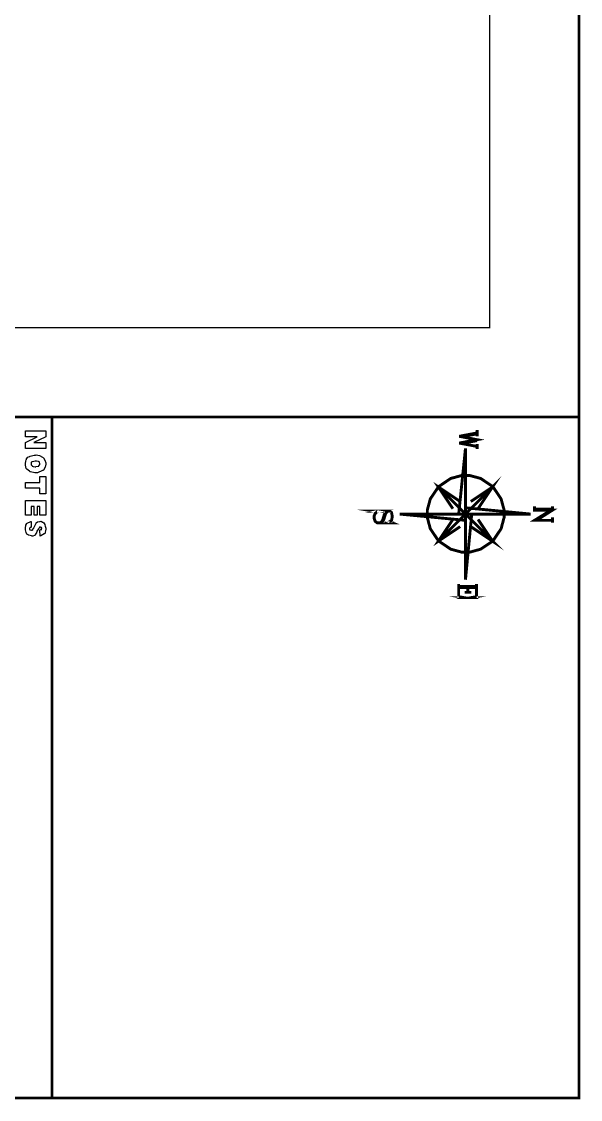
# Model space of a CAD drawing. Extents: x 0.2 to 11.6, y 0 to 16.4.
# Drawn here: x 9.628 to 11.557, y 0.043 to 3.763 of the extents above; entities that cross this region are included whole.
import ezdxf

# ---------------------------------------------------------------- set-up
doc = ezdxf.new("R2010")
doc.units = 0
doc.header["$MEASUREMENT"] = 0

msp = doc.modelspace()

# ---------------------------------------------------------------- linework, layer by layer
at = {"color": 0}
for points, const_width in [([(11.5517, 0.04834), (11.5517, 16.4), (0.183322, 16.4), (0.183322, 0.04834), (11.5517, 0.04834)], 0.01), ([(0.491644, 16.0917), (11.2433, 16.0917), (11.2433, 2.70665), (0.491644, 2.70665), (0.491644, 16.0917)], 0.005), ([(11.1608, 1.93164), (11.1737, 1.93164), (11.2124, 1.94211), (11.2546, 1.97049), (11.2829, 2.01264), (11.2933, 2.05132), (11.2933, 2.06418), (11.2933, 2.0771), (11.2829, 2.11578), (11.2546, 2.15788), (11.2124, 2.18631), (11.1737, 2.19667), (11.1608, 2.19667), (11.1479, 2.19667), (11.1093, 2.18631), (11.0672, 2.15788), (11.0387, 2.11578), (11.0283, 2.0771), (11.0283, 2.06418), (11.0283, 2.05132), (11.0387, 2.01264), (11.0672, 1.97049), (11.1093, 1.94211), (11.1479, 1.93164), (11.1608, 1.93164)], 0.01)]:
    msp.add_lwpolyline(points, close=True, dxfattribs=dict(at, const_width=const_width))
at = {"color": 0, "const_width": 0.01}
for points in [[(0.183322, 2.39833), (11.5517, 2.39833)], [(9.73335, 2.39833), (9.73335, 0.04834)], [(11.2, 2.34332), (11.1383, 2.33165)], [(11.2, 2.34), (11.1533, 2.33165)], [(11.2, 2.35335), (11.2, 2.33165)], [(11.1383, 2.33165), (11.2, 2.31999), (11.1383, 2.30832)], [(11.2, 2.29665), (11.1383, 2.30832)], [(11.2, 2.31668), (11.1533, 2.30832)], [(11.2, 2.30501), (11.2, 2.28836)], [(11.16, 2.28999), (11.1367, 2.06332)], [(11.16, 2.28999), (11.16, 1.83664)], [(11.0667, 1.97), (11.2533, 2.15668), (11.2033, 2.08165)], [(11.1166, 2.08165), (11.0667, 2.15668), (11.1417, 2.10667)], [(11.1783, 2.02001), (11.2533, 1.97), (11.0667, 2.15668)], [(11.2533, 2.15668), (11.1783, 2.10667)], [(11.385, 2.06332), (11.16, 2.08501)], [(11.3983, 2.09), (11.3983, 2.07167)], [(11.3983, 2.08003), (11.46, 2.08003)], [(11.46, 2.09), (11.46, 2.07667)], [(10.8933, 2.07335), (10.8867, 2.06836), (10.8834, 2.06168), (10.8783, 2.04497), (10.875, 2.03836), (10.8717, 2.03668), (10.8666, 2.03331), (10.855, 2.03331), (10.8483, 2.03836), (10.845, 2.04833), (10.845, 2.05664), (10.8483, 2.065), (10.855, 2.07167), (10.8633, 2.07335), (10.845, 2.07335), (10.855, 2.07167)], [(10.8983, 2.03668), (10.9067, 2.03331), (10.89, 2.03331), (10.8983, 2.03668), (10.905, 2.04167), (10.9067, 2.05003), (10.9067, 2.06), (10.905, 2.06836), (10.8983, 2.07335), (10.8933, 2.07335), (10.8867, 2.07167), (10.8834, 2.06836), (10.88, 2.06168), (10.875, 2.04497), (10.8717, 2.03836), (10.8666, 2.03331)], [(10.9333, 2.06332), (11.385, 2.06332)], [(10.9333, 2.06332), (11.16, 2.04167)], [(11.1417, 2.02001), (11.0667, 1.97), (11.1166, 2.04497)], [(11.16, 1.83664), (11.1816, 2.06332)], [(11.2533, 1.97), (11.2033, 2.04497)], [(11.455, 2.07667), (11.3983, 2.04167), (11.46, 2.04167)], [(11.3983, 2.07667), (11.46, 2.07667), (11.405, 2.04167)], [(11.46, 2.05165), (11.46, 2.03331)], [(11.1367, 1.82167), (11.1367, 1.77501), (11.155, 1.77501), (11.1367, 1.77832)], [(11.1983, 1.82167), (11.1983, 1.77501), (11.18, 1.77501), (11.1983, 1.77832)], [(11.1367, 1.81332), (11.1983, 1.81332)], [(11.1983, 1.81), (11.1367, 1.81)], [(11.18, 1.79335), (11.1567, 1.79335)], [(11.1683, 1.81), (11.1683, 1.79335)]]:
    msp.add_lwpolyline(points, dxfattribs=at)
at = {"color": 0}
for points in [[(9.71197, 2.35004), (9.71197, 2.33008), (9.67074, 2.3099), (9.71197, 2.3099), (9.71197, 2.28971), (9.64165, 2.28971), (9.64165, 2.3099), (9.68267, 2.32986), (9.64165, 2.32986), (9.64165, 2.35004), (9.71197, 2.35004)], [(9.67681, 2.26639), (9.67899, 2.26725), (9.6906, 2.26574), (9.70111, 2.25987), (9.70264, 2.25857), (9.70378, 2.2576), (9.70899, 2.24957), (9.71197, 2.23975), (9.71197, 2.23643), (9.71192, 2.23503), (9.70958, 2.2251), (9.70438, 2.21539), (9.70285, 2.21408), (9.7009, 2.21332), (9.68317, 2.20606), (9.67725, 2.20606), (9.67464, 2.20617), (9.65901, 2.20899), (9.65771, 2.20953), (9.65631, 2.21104), (9.64654, 2.21843), (9.64578, 2.21951), (9.64475, 2.22071), (9.64165, 2.23188), (9.64165, 2.23557), (9.64165, 2.23828), (9.64258, 2.24636), (9.64475, 2.25097), (9.64535, 2.25206), (9.64567, 2.25396), (9.64963, 2.25917), (9.65554, 2.26183), (9.65685, 2.26247), (9.6581, 2.26313), (9.67215, 2.26639), (9.67681, 2.26639)], [(9.67681, 2.24621), (9.67486, 2.24642), (9.66575, 2.24403), (9.6651, 2.2436), (9.66417, 2.2436), (9.66129, 2.2411), (9.66163, 2.23747), (9.66163, 2.23622), (9.66163, 2.23622), (9.66174, 2.23356), (9.66456, 2.22928), (9.6651, 2.22885), (9.6651, 2.22885), (9.66872, 2.22765), (9.67529, 2.22624), (9.67746, 2.22624), (9.67806, 2.22694), (9.68778, 2.22862), (9.68832, 2.22906), (9.68847, 2.22999), (9.69179, 2.23486), (9.69179, 2.23643), (9.69125, 2.23779), (9.68989, 2.24197), (9.68875, 2.24328), (9.68832, 2.2436), (9.68733, 2.24447), (9.67947, 2.24621), (9.67681, 2.24621)], [(9.71197, 2.19271), (9.71197, 2.1326), (9.69179, 2.1326), (9.69179, 2.15256), (9.64165, 2.15256), (9.64165, 2.17275), (9.69179, 2.17275), (9.69179, 2.19271), (9.71197, 2.19271)], [(9.71197, 2.11019), (9.71197, 2.06006), (9.69179, 2.06006), (9.69179, 2.09), (9.68181, 2.09), (9.68181, 2.06006), (9.67182, 2.06006), (9.67182, 2.09), (9.66163, 2.09), (9.66163, 2.06006), (9.64165, 2.06006), (9.64165, 2.11019), (9.71197, 2.11019)], [(9.66118, 2.03765), (9.66163, 2.01747), (9.66081, 2.01764), (9.65815, 2.01654), (9.65793, 2.01639), (9.65739, 2.01639), (9.65576, 2.01297), (9.65576, 2.01183), (9.65576, 2.01183), (9.65739, 2.009), (9.65771, 2.00879), (9.65771, 2.00879), (9.66129, 2.00749), (9.66249, 2.00749), (9.66249, 2.00786), (9.66407, 2.00922), (9.66672, 2.00803), (9.66704, 2.00814), (9.66672, 2.00879), (9.66758, 2.01187), (9.67068, 2.01465), (9.67096, 2.01574), (9.67133, 2.01807), (9.67833, 2.03185), (9.67919, 2.03267), (9.67925, 2.03358), (9.68375, 2.03657), (9.69011, 2.03765), (9.69222, 2.03765), (9.69228, 2.03792), (9.69601, 2.03831), (9.70101, 2.03549), (9.70176, 2.03504), (9.70187, 2.03521), (9.70546, 2.03321), (9.70871, 2.02772), (9.70915, 2.02681), (9.70865, 2.02653), (9.70979, 2.02132), (9.71197, 2.01454), (9.71197, 2.01226), (9.71192, 2.01096), (9.70817, 1.99567), (9.70742, 1.99468), (9.70583, 1.99463), (9.70019, 1.99132), (9.69439, 1.98774), (9.69265, 1.98753), (9.69179, 2.00749), (9.69179, 2.00803), (9.6939, 2.00976), (9.69678, 2.00922), (9.697, 2.00944), (9.69661, 2.00999), (9.69646, 2.01238), (9.69851, 2.01313), (9.69851, 2.01335), (9.69846, 2.01421), (9.69726, 2.01644), (9.697, 2.0166), (9.69618, 2.01687), (9.69362, 2.01768), (9.69342, 2.01747), (9.69331, 2.01747), (9.6926, 2.01764), (9.69069, 2.01801), (9.69049, 2.01812), (9.69026, 2.01818), (9.68853, 2.01476), (9.68832, 2.014), (9.68658, 2.01253), (9.68153, 2.00472), (9.67974, 1.99815), (9.67964, 1.99729), (9.67888, 1.99718), (9.67692, 1.99397), (9.6754, 1.99029), (9.67464, 1.9899), (9.6735, 1.98969), (9.66689, 1.98753), (9.66465, 1.98753), (9.66287, 1.9879), (9.65369, 1.99007), (9.65272, 1.99056), (9.6511, 1.9911), (9.6466, 1.99419), (9.64497, 1.99772), (9.64447, 1.99858), (9.64378, 2.00011), (9.64165, 2.0089), (9.64165, 2.01183), (9.64165, 2.01508), (9.64301, 2.02479), (9.64621, 2.03049), (9.64708, 2.03136), (9.64757, 2.0325), (9.65978, 2.03754), (9.66118, 2.03765)]]:
    msp.add_lwpolyline(points, close=True, dxfattribs=at)

doc.saveas('drawing.dxf')
